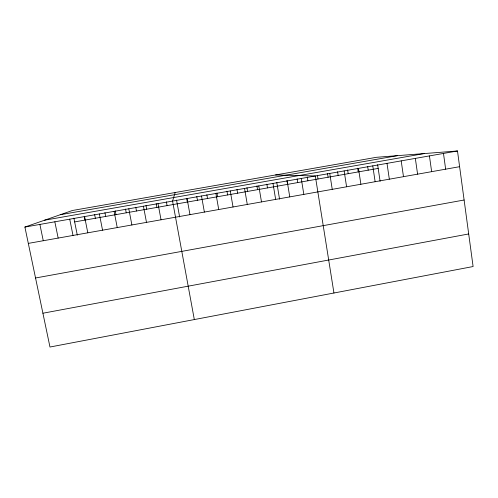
<?xml version="1.0" encoding="UTF-8"?>
<svg xmlns="http://www.w3.org/2000/svg" width="498" height="498" viewBox="0 0 498 498"><rect width="100%" height="100%" fill="white"/><g stroke="black" fill="none" stroke-linecap="round" stroke-linejoin="round"><path stroke-width="0.75" d="M175.159 192.521L172.569 201.092L194.32 319.567M24.9 227.063L72.359 210.505L376.532 157.293L457.488 150.975L473.1 266.536L49.974 347.025L24.9 227.063L457.488 150.975M42.909 313.223L468.699 233.954M35.545 277.99L464.111 200.009M74.644 221.915L378.187 168.399M28.311 243.391L459.61 166.693M60.239 214.731L397.441 155.662M44.559 220.203L424.246 153.571M275.543 174.96L315.315 175.981L333.946 293.005M39.896 224.43L43.264 240.733M54.842 221.797L58.16 238.081M69.732 219.182L73.007 235.442M73.885 218.112L77.302 235.162M84.573 216.568L87.804 232.815M84.262 216.288L85.015 220.085M99.363 213.966L102.551 230.188M94.614 214.464L95.361 218.261M104.935 212.652L105.676 216.443M115.237 210.841L115.972 214.626M114.104 211.376L117.242 227.574M128.795 208.793L131.889 224.971M125.515 209.029L126.243 212.82M135.767 207.23L136.489 211.009M145.995 205.431L146.705 209.21M143.436 206.216L146.487 222.376M158.028 203.651L161.035 219.786M156.198 203.638L156.901 207.411M166.382 201.846L167.079 205.618M176.535 200.059L179.629 216.96M187.061 198.54L189.975 214.644M186.669 198.279L187.348 202.045M196.772 196.498L197.451 200.264M206.857 194.724L207.523 198.484M201.503 196L204.379 212.08M216.916 192.956L217.576 196.716M215.895 193.467L218.728 209.527M230.244 190.946L233.033 206.987M226.951 191.195L227.605 194.948M236.967 189.433L237.614 193.18M246.952 187.678L247.593 191.425M244.543 188.431L247.282 204.448M258.792 185.928L261.494 201.927M256.918 185.922L257.553 189.663M266.86 184.173L267.488 187.914M276.782 182.43L279.559 199.181M272.991 183.426L275.649 199.405M287.147 180.936L289.761 196.897M286.973 180.637L287.589 184.372M301.253 178.458L303.83 194.394M297.144 178.85L297.748 182.579M307.291 177.064L307.889 180.793M317.413 175.284L318.004 179.006M329.751 173.447L332.241 189.34M327.51 173.509L328.095 177.232M337.582 171.742L338.161 175.452M347.629 169.974L348.202 173.684M344.137 170.914L346.589 186.787M358.473 168.392L360.882 184.248M357.657 168.206L358.218 171.916M367.655 166.45L368.215 170.154M377.633 164.695L380.099 181.291M372.765 165.878L375.131 181.714M387.002 163.375L389.33 179.187M401.195 160.879L403.48 176.672M415.338 158.389L417.585 174.163M429.438 155.911L431.642 171.667M443.481 153.44L445.648 169.171"/></g></svg>
